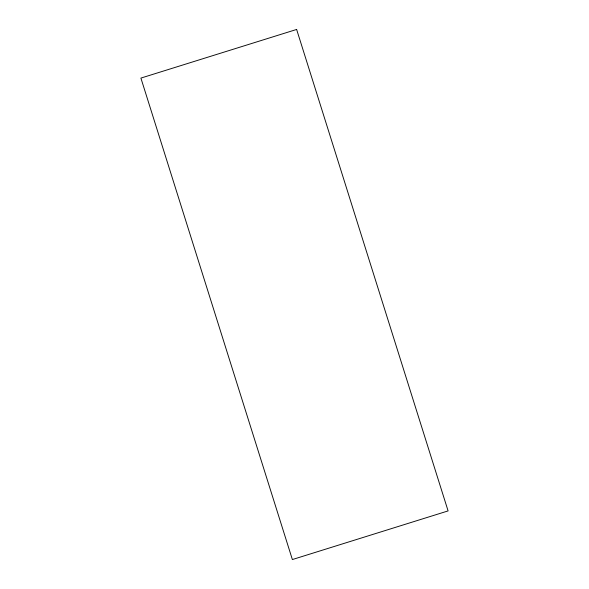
<?xml version="1.0" encoding="UTF-8"?>
<svg xmlns="http://www.w3.org/2000/svg" width="589" height="589" viewBox="0 0 589 589"><rect width="100%" height="100%" fill="white"/><g stroke="black" fill="none" stroke-linecap="round" stroke-linejoin="round"><path stroke-width="0.88" d="M296.628 29.45L140.904 78.087L292.372 559.55L448.096 510.913L296.628 29.45"/></g></svg>
